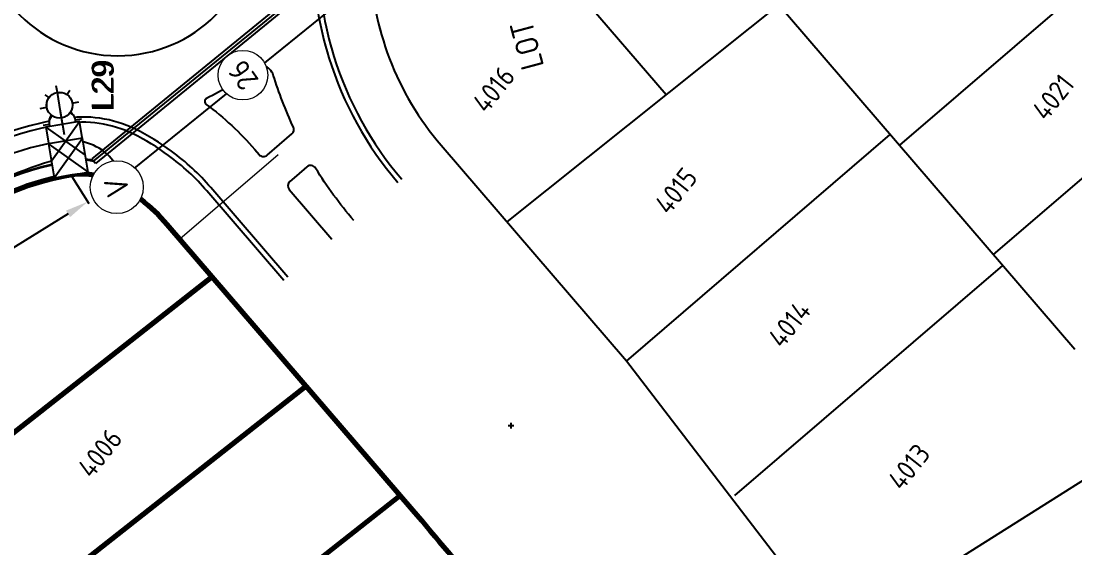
# Model space of a CAD drawing. Extents: x 294483 to 298733, y 6233899 to 6239242.
# Drawn here: x 296532.1 to 296623.5, y 6237020.1 to 6237065.8 of the extents above; entities that cross this region are included whole.
import ezdxf
from ezdxf.enums import TextEntityAlignment as Align

# ---------------------------------------------------------------- set-up
doc = ezdxf.new("R2010")
doc.units = 0
doc.header["$PDSIZE"] = -5
doc.linetypes.add('solid', pattern=[0])
for name, color, linetype in [('_User Duct ID', 3, 'Continuous'), ('_USER_SITEPLAN', 7, 'Continuous'), ('_User_SLCP', 6, 'Continuous'), ('Duct_SP_NEW', 2, 'Continuous'), ('Equip_SP_SL_NEW', 2, 'Continuous'), ('Mains_HV_NEW_U72', 2, 'Continuous'), ('Mains_SL_NEW_C57', 2, 'Continuous'), ('Notes', 7, 'Continuous'), ('Notes_SP_NEW', 2, 'Continuous'), ('SupportsOH_SP_TR_HV_LV_SL_EXT', 7, 'Continuous'), ('SupportsUG_SP_LV_SL_NEW', 2, 'Continuous'), ('Trench_SP_NEW', 2, 'Continuous')]:
    doc.layers.add(name, color=color, linetype=linetype)
doc.layers.add('Cadastre Land Parcels_SP_EXT', color=9, linetype='Continuous', lineweight=5)
doc.styles.add('CDD_AN-ISOCP', font='isocp.shx')
doc.styles.add('ieISOCP', font='isocp.shx')
doc.styles.add('POLE_LABEL', font='arial.ttf')
doc.styles.add('SL_LABEL', font='arial.ttf')
doc.styles.get("Standard").update_dxf_attribs({"font": 'isocp.shx'})
doc.styles.add('XR-NA50613004-000-LOT_LAYOUT$0$CDD_AN-ISOCP', font='isocp.shx')
doc.linetypes.add('Cable 5', pattern='A,10,-1,["o",Standard,S=2,R=0,X=-1,Y=-0.7],-1e-05,["o",Standard,S=2,R=0,X=-0.2,Y=-0.7],-1.2', length=12.20001)
doc.linetypes.add('Cable New UG', pattern='A,7,-0.25,["x",Standard,S=2,R=0,X=0.2,Y=-0.8],-2.1', length=9.35)
doc.linetypes.add('IE Trench HV', pattern='A,7,-0.2,["/",Standard,S=3,R=0,X=0.6,Y=-1.4],-2.5', length=9.7)
doc.dimstyles.get("Standard").update_dxf_attribs({"dimtxt": 0.18, "dimasz": 0.18, "dimexe": 0.18, "dimexo": 0.0625, "dimgap": 0.09, "dimtad": 0, "dimtih": 1, "dimtoh": 1, "dimdec": 4, "dimzin": 0, "dimdsep": 46, "dimtxsty": 'Standard', "dimcen": 0.09, "dimadec": 0, "dimazin": 0, "dimtfac": 1, "dimtdec": 4, "dimtofl": 0, "dimtmove": 0, "dimatfit": 3, "dimfxl": 1, "dimtolj": 1, "dimtzin": 0, "dimarcsym": 0})

# ---------------------------------------------------------------- blocks, each defined once
blk = doc.blocks.new('*U15')
blk.add_line((0, 0), (0, 0))
for tag, p, flags in [('Z', (0, 0), 1), ('OPERATED_BY', (0, -9.61), 9)]:
    blk.add_attdef(tag, p, '', height=0.2, dxfattribs=dict(flags=flags))
at = {"style": 'SL_LABEL', "flags": 9}
blk.add_attdef('STREET_CODE', text='', height=0.2, dxfattribs=at).set_placement((0, -0.2), align=Align.MIDDLE_LEFT)
for tag, height, flags, p in [('CONSTRUCTED_VOLTAGE', 0.2, 9, (0, -0.4)), ('CONTROL_TYPE', 0.2, 9, (0, -0.6)), ('LANTERN_PURPOSE', 0.2, 9, (0, -0.8)), ('LANTERN_TYPE', 0.2, 9, (0, -1)), ('NO_PHASES', 0.2, 9, (0, -1.2)), ('STATE', 0.2, 9, (0, -2)), ('OPERATING_VOLTAGE', 0.2, 9, (0, -1.4)), ('ORIENTATION', 0.2, 9, (0, -1.6)), ('OWNED_BY', 0.2, 9, (0, -1.8)), ('USAGE', 0.2, 9, (0, -2.2)), ('CEXIST', 0.2, 9, (0, -2.4)), ('LNUMBER', 2.5, 8, (1.2, -2.8)), ('CNEW', 0.2, 9, (0, -2.6)), ('CNUMBER', 0.2, 9, (0, -2.8)), ('CREMOVE', 0.2, 9, (0, -3)), ('CREPLACE', 0.2, 9, (0, -3.2)), ('LKINGHEIGHT', 0.2, 9, (0, -3.4)), ('LBRACKET', 0.2, 9, (0, -3.6)), ('LBRACKETVOCAB', 0.2, 9, (0, -3.8)), ('LCATEGORY', 0.2, 9, (0, -4)), ('LCHARGE1', 0.2, 9, (0, -4.2)), ('LCHARGE1PERCENT', 0.2, 9, (0, -4.4)), ('LCHARGE2', 0.2, 9, (0, -4.6)), ('LCHARGE2PERCENT', 0.2, 9, (0, -4.8)), ('LCHARGE3', 0.2, 9, (0, -5)), ('LCHARGE3PERCENT', 0.2, 9, (0, -5.2)), ('LEXIST', 0.2, 9, (0, -5.4)), ('LLAMP', 0.2, 9, (0, -5.6)), ('LLAMPVOCAB', 0.2, 9, (0, -5.8)), ('LMAST', 0.2, 9, (0, -6)), ('LMASTVOCAB', 0.2, 9, (0, -6.2)), ('LNEW', 0.2, 9, (0, -6.4)), ('LANTNUMBER', 0.2, 9, (0, -6.6)), ('LOUTREACH', 0.2, 9, (0, -7)), ('LOUTREACHVOCAB', 0.2, 9, (0, -7.2)), ('LRATECODE', 0.2, 9, (0, -7.4)), ('SUBURB', 0.2, 9, (0, -8.6)), ('LREMOVE', 0.2, 9, (0, -7.6)), ('LREPLACE', 0.2, 9, (0, -7.8)), ('LTYPE', 0.2, 9, (0, -8)), ('LTYPEVOCAB', 0.2, 9, (0, -8.2)), ('LEGEND', 0.2, 9, (0, -8.4)), ('STREETNAME', 0.2, 9, (0, -8.8)), ('LOCATION', 0.2, 9, (0, -9)), ('NOTES', 0.2, 9, (0, -9.2)), ('MAINTAINED_BY', 0.2, 9, (0, -9.86))]:
    blk.add_attdef(tag, text='', height=height, dxfattribs=dict(flags=flags)).set_placement(p, align=Align.MIDDLE_LEFT)
at = {"color": 82, "lineweight": 25, "true_color": 0x23df20}
blk.add_wipeout([(0, 5.72), (-0.43, 5.65), (-0.86, 5.45), (-1.18, 5.14), (-1.35, 4.86), (-1.5, 4.22), (-1.33, 3.53), (-1.06, 3.16), (-0.61, 2.85), (0, 2.72), (0.67, 2.87), (1.06, 3.16), (1.35, 3.57), (1.5, 4.22), (1.39, 4.77), (1.06, 5.28), (0.64, 5.58)], dxfattribs=at)
for p, q in [((0, 5.72), (0, 6.47)), ((-1.46, 5.68), (-1.06, 5.28)), ((1.46, 5.68), (1.06, 5.28)), ((-2.25, 4.22), (-1.5, 4.22)), ((1.5, 4.22), (2.25, 4.22)), ((-1.46, 2.76), (-1.06, 3.16)), ((0, 0), (0, 2.72)), ((1.46, 2.76), (1.06, 3.16))]:
    blk.add_line(p, q)
blk.add_circle((0, 4.22), 1.5)
blk = doc.blocks.new('COLUMN_NEW')
for tag, height, flags, p in [('ASSET_NUM', 2.5, 8, (2, 2)), ('Z', 0.2, 1, (1.5, -2.8)), ('LOCATION', 0.2, 9, (1.5, -2.2)), ('NOTES', 0.2, 9, (1.5, -2.4)), ('LABEL_ALIGNMENT', 0.2, 9, (1.5, -2.6))]:
    blk.add_attdef(tag, text='', height=height, dxfattribs=dict(flags=flags)).set_placement(p, align=Align.MIDDLE_LEFT)
blk.add_wipeout([(-1.485, -1.485), (1.485, -1.485), (1.485, 1.485), (-1.485, 1.485)])
at = {"lineweight": -3}
blk.add_lwpolyline([(-1.485, -1.485), (1.485, -1.485), (1.485, 1.485), (-1.485, 1.485)], close=True, dxfattribs=at)
at = {"style": 'POLE_LABEL', "flags": 9}
blk.add_attdef('STRUCTURE_PLANT_NUMBER', text='', height=0.2, dxfattribs=at).set_placement((1.5, 0.242), align=Align.MIDDLE_LEFT)
at = {"flags": 9}
for tag, p in [('STREET_CODE', (1.5, 0)), ('STATE', (1.5, -1)), ('COLUMN_TYPE', (1.5, -0.2)), ('OWNED_BY', (1.5, -0.4)), ('OPERATED_BY', (1.5, -0.6)), ('MAINTAINED_BY', (1.5, -0.8)), ('SUBURB', (1.5, -1.8)), ('USAGE', (1.5, -1.2)), ('LEGEND', (1.5, -1.4)), ('PARENT', (1.5, -1.6)), ('STREETNAME', (1.5, -2))]:
    blk.add_attdef(tag, text='', height=0.2, dxfattribs=at).set_placement(p, align=Align.MIDDLE_LEFT)
blk = doc.blocks.new('*U74')
blk.add_line((0, 0), (0, 0))
for tag, p, flags in [('Z', (0, 0), 1), ('OPERATED_BY', (0, -9.61), 9)]:
    blk.add_attdef(tag, p, '', height=0.2, dxfattribs=dict(flags=flags))
at = {"style": 'SL_LABEL', "flags": 9}
blk.add_attdef('STREET_CODE', text='', height=0.2, dxfattribs=at).set_placement((0, -0.2), align=Align.MIDDLE_LEFT)
for tag, height, flags, p in [('CONSTRUCTED_VOLTAGE', 0.2, 9, (0, -0.4)), ('CONTROL_TYPE', 0.2, 9, (0, -0.6)), ('LANTERN_PURPOSE', 0.2, 9, (0, -0.8)), ('LANTERN_TYPE', 0.2, 9, (0, -1)), ('NO_PHASES', 0.2, 9, (0, -1.2)), ('STATE', 0.2, 9, (0, -2)), ('OPERATING_VOLTAGE', 0.2, 9, (0, -1.4)), ('ORIENTATION', 0.2, 9, (0, -1.6)), ('OWNED_BY', 0.2, 9, (0, -1.8)), ('USAGE', 0.2, 9, (0, -2.2)), ('CEXIST', 0.2, 9, (0, -2.4)), ('LNUMBER', 2.5, 8, (1.2, -2.8)), ('CNEW', 0.2, 9, (0, -2.6)), ('CNUMBER', 0.2, 9, (0, -2.8)), ('CREMOVE', 0.2, 9, (0, -3)), ('CREPLACE', 0.2, 9, (0, -3.2)), ('LKINGHEIGHT', 0.2, 9, (0, -3.4)), ('LBRACKET', 0.2, 9, (0, -3.6)), ('LBRACKETVOCAB', 0.2, 9, (0, -3.8)), ('LCATEGORY', 0.2, 9, (0, -4)), ('LCHARGE1', 0.2, 9, (0, -4.2)), ('LCHARGE1PERCENT', 0.2, 9, (0, -4.4)), ('LCHARGE2', 0.2, 9, (0, -4.6)), ('LCHARGE2PERCENT', 0.2, 9, (0, -4.8)), ('LCHARGE3', 0.2, 9, (0, -5)), ('LCHARGE3PERCENT', 0.2, 9, (0, -5.2)), ('LEXIST', 0.2, 9, (0, -5.4)), ('LLAMP', 0.2, 9, (0, -5.6)), ('LLAMPVOCAB', 0.2, 9, (0, -5.8)), ('LMAST', 0.2, 9, (0, -6)), ('LMASTVOCAB', 0.2, 9, (0, -6.2)), ('LNEW', 0.2, 9, (0, -6.4)), ('LANTNUMBER', 0.2, 9, (0, -6.6)), ('LOUTREACH', 0.2, 9, (0, -7)), ('LOUTREACHVOCAB', 0.2, 9, (0, -7.2)), ('LRATECODE', 0.2, 9, (0, -7.4)), ('SUBURB', 0.2, 9, (0, -8.6)), ('LREMOVE', 0.2, 9, (0, -7.6)), ('LREPLACE', 0.2, 9, (0, -7.8)), ('LTYPE', 0.2, 9, (0, -8)), ('LTYPEVOCAB', 0.2, 9, (0, -8.2)), ('LEGEND', 0.2, 9, (0, -8.4)), ('STREETNAME', 0.2, 9, (0, -8.8)), ('LOCATION', 0.2, 9, (0, -9)), ('NOTES', 0.2, 9, (0, -9.2)), ('MAINTAINED_BY', 0.2, 9, (0, -9.86))]:
    blk.add_attdef(tag, text='', height=height, dxfattribs=dict(flags=flags)).set_placement(p, align=Align.MIDDLE_LEFT)
at = {"color": 82, "lineweight": 25, "true_color": 0x23df20}
blk.add_wipeout([(0, 5.72), (-0.43, 5.65), (-0.86, 5.45), (-1.18, 5.14), (-1.35, 4.86), (-1.5, 4.22), (-1.33, 3.53), (-1.06, 3.16), (-0.61, 2.85), (0, 2.72), (0.67, 2.87), (1.06, 3.16), (1.35, 3.57), (1.5, 4.22), (1.39, 4.77), (1.06, 5.28), (0.64, 5.58)], dxfattribs=at)
for p, q in [((0, 5.72), (0, 6.47)), ((-1.46, 5.68), (-1.06, 5.28)), ((1.46, 5.68), (1.06, 5.28)), ((-2.25, 4.22), (-1.5, 4.22)), ((1.5, 4.22), (2.25, 4.22)), ((-1.46, 2.76), (-1.06, 3.16)), ((0, 0), (0, 2.72)), ((1.46, 2.76), (1.06, 3.16))]:
    blk.add_line(p, q)
blk.add_circle((0, 4.22), 1.5)
blk = doc.blocks.new('DUCT_INDICATOR')
at = {"color": 7, "lineweight": 9}
blk.add_attdef('CODE', text='', height=1.8, dxfattribs=at).set_placement((-4.4, 4.91), align=Align.MIDDLE_CENTER)
at = {"color": 7, "linetype": 'Continuous'}
blk.add_wipeout([(0, 2.87), (-0.98, 2.7), (-1.6, 2.39), (-2.18, 1.88), (-2.67, 1.06), (-2.87, 0), (-2.74, -0.87), (-2.4, -1.58), (-1.97, -2.09), (-1.13, -2.64), (-0.48, -2.83), (0.75, -2.78), (1.67, -2.34), (2.39, -1.59), (2.69, -1), (2.84, -0.42), (2.87, 0), (2.82, 0.56), (2.68, 1.05), (2.49, 1.44), (2.19, 1.86), (1.81, 2.23), (1.32, 2.55), (0.85, 2.75)], dxfattribs=at)
at = {"color": 7, "lineweight": 18}
blk.add_circle((0, 0), 2.87, dxfattribs=at)
at = {"color": 7, "lineweight": 9, "flags": 1}
blk.add_attdef('Z', (0, 0), '', height=0.2, dxfattribs=at)
blk = doc.blocks.new('*D236')
at = {"layer": 'Defpoints', "color": 0, "lineweight": 0, "transparency": 16777216}
for p in [(296536.456, 6237052.35), (296537.854, 6237050.092), (296513.668, 6237038.244)]:
    blk.add_point(p, dxfattribs=at)
at = {"layer": 'Notes', "color": 0, "lineweight": -2, "transparency": 16777216}
for p, q in [((296536.489, 6237052.297), (296537.948, 6237049.939)), ((296536.153, 6237049.039), (296528.199, 6237044.116)), ((296516.766, 6237037.038), (296524.72, 6237041.962)), ((296513.701, 6237038.191), (296515.16, 6237035.833))]:
    blk.add_line(p, q, dxfattribs=at)
at = {"layer": 'Notes', "color": 0, "lineweight": 0, "transparency": 16777216}
for points in [[(296535.978, 6237049.323), (296536.328, 6237048.756), (296537.854, 6237050.092)], [(296516.591, 6237037.322), (296516.941, 6237036.755), (296515.065, 6237035.986)]]:
    blk.add_solid(points, dxfattribs=at)
at = {"layer": 'Notes', "color": 0, "transparency": 16777216, "insert": (296526.459, 6237043.039), "char_height": 1.5, "attachment_point": 5, "rotation": 31.75798}
blk.add_mtext('\\A1;27m', dxfattribs=at)
blk = doc.blocks.new('POINT_CROSS')
at = {"color": 0, "linetype": 'solid'}
for p, q in [((-0.25, 0), (0.25, 0)), ((0, -0.25), (0, 0.25))]:
    blk.add_line(p, q, dxfattribs=at)
at = {"color": 7, "flags": 1}
for tag, p, height in [('POINT_NUMBER', (1.2, -0.5), 1.25), ('POINT_CODE', (1.2, -2), 1.5), ('POINT_HEIGHT', (1.2, -3.5), 1.5), ('POINT_NOTE', (1.2, -5), 1.5)]:
    blk.add_attdef(tag, p, '', height=height, dxfattribs=at)
blk = doc.blocks.new('A$C6F2C62F7')
at = {"layer": 'Notes', "lineweight": 9}
blk.add_line((296545.842, 6237046.862), (296554.374, 6237054.195), dxfattribs=at)
at = {"layer": 'Notes', "lineweight": 70}
for p, q in [((296548.659, 6237043.584), (296544.766, 6237048.114)), ((296525.052, 6237025.023), (296548.659, 6237043.584)), ((296566.057, 6237023.341), (296548.659, 6237043.584)), ((296533.208, 6237015.534), (296556.814, 6237034.095)), ((296541.363, 6237006.045), (296564.97, 6237024.606))]:
    blk.add_line(p, q, dxfattribs=at)
for centre, radius, start, end in [((296540.672, 6237027.263), 25.5, 99.40289, 128.63861), ((296537.405, 6237046.994), 5.5, 63.93535, 99.40289), ((296533.011, 6237038.011), 15.5, 40.6772, 63.93535), ((296347.07, 6236835.135), 288.75, 38.77465, 40.67722)]:
    blk.add_arc(centre, radius, start, end, dxfattribs=at)
at = {"layer": 'Notes'}
for p in [(296545.842, 6237046.862), (296574.589, 6237030.674)]:
    blk.add_point(p, dxfattribs=at)
for p in [(296545.842, 6237046.862), (296574.589, 6237030.674)]:
    blk.add_blockref('POINT_CROSS', p, dxfattribs=at)

msp = doc.modelspace()

# ---------------------------------------------------------------- linework, layer by layer
at = {"layer": 'Cadastre Land Parcels_SP_EXT'}
msp.add_line((296544.76407, 6237048.11452), (296551.46156, 6237040.32171), dxfattribs=at)
at = {"layer": 'Mains_HV_NEW_U72', "color": 10, "linetype": 'Cable New UG', "ltscale": 0.75, "flags": 128}
msp.add_lwpolyline([(296438.14623, 6236821.03112), (296438.14623, 6236821.03112), (296427.83879, 6236794.56024), (296427.83879, 6236794.56024), (296407.77228, 6236795.18704), (296403.81296, 6236803.76998, -0.05031578), (296437.98943, 6236863.26379), (296425.69102, 6236871.15594), (296424.1553, 6236880.37949), (296384.11052, 6236908.83828), (296377.87732, 6236908.03257), (296391.82564, 6236926.75584), (296391.83243, 6236930.22764), (296467.05043, 6237003.85133), (296525.69234, 6237049.39121, -0.07848143), (296534.71668, 6237053.64081, -0.09539802), (296538.37598, 6237053.62302), (296568.04955, 6237077.78022), (296543.40511, 6237109.21311), (296518.00278, 6237086.834), (296506.17473, 6237098.32044)], format="xyb", dxfattribs=at)
at = {"layer": 'Mains_SL_NEW_C57', "color": 2, "linetype": 'Cable 5', "ltscale": 0.5, "elevation": 12, "flags": 128}
for points in [[(296560.81324, 6237076.48071), (296561.49421, 6237068.89207), (296541.096, 6237052.3838), (296539.90903, 6237053.85047, 0.24763847), (296535.93595, 6237055.35156)], [(296535.94361, 6237055.34668, 0.14019893), (296524.71105, 6237050.59213), (296511.78051, 6237040.63098), (296472.73349, 6237009.41692), (296433.89012, 6236977.01928), (296390.69238, 6236931.17922), (296392.39764, 6236918.69046)]]:
    msp.add_lwpolyline(points, format="xyb", dxfattribs=at)
at = {"layer": 'Notes'}
for p, q in [((296623.50325, 6237037.276), (296578.24028, 6237089.94139)), ((296574.24151, 6237048.3374), (296621.2544, 6237085.91923)), ((296588.03665, 6237059.36515), (296568.49444, 6237082.10334)), ((296631.03136, 6237074.54333), (296608.27955, 6237054.98942)), ((296639.17882, 6237065.06341), (296616.42701, 6237045.5095)), ((296584.5979, 6237036.27452), (296607.46978, 6237055.93162)), ((296568.52558, 6237054.98813), (296584.60422, 6237036.27995)), ((296544.76407, 6237048.11452), (296551.46156, 6237040.32171)), ((296566.05661, 6237023.34092), (296544.76583, 6237048.11367)), ((296594.01275, 6237024.59716), (296617.24191, 6237044.56133)), ((296525.05242, 6237025.02327), (296548.65865, 6237043.5842)), ((296533.20765, 6237015.53431), (296556.81432, 6237034.09473)), ((296602.85406, 6237012.47977), (296628.82316, 6237028.82249)), ((296541.36288, 6237006.04534), (296564.96955, 6237024.60576))]:
    msp.add_line(p, q, dxfattribs=at)
at = {"layer": 'Notes', "color": 254, "true_color": 0xd1d1d1}
for p, q in [((296555.2156, 6237043.5481), (296548.53389, 6237051.32256)), ((296554.87433, 6237043.2548), (296548.19244, 6237051.02945)), ((296554.87433, 6237043.2548), (296548.19244, 6237051.02945))]:
    msp.add_line(p, q, dxfattribs=at)
for points in [[(296528.46927, 6237074.76211, 1), (296552.46927, 6237074.76211, 1), (296528.46927, 6237074.76211)], [(296566.34229, 6237086.76669, 0.15226062), (296557.86092, 6237074.21454, 0.0781886), (296557.42061, 6237070.9961, 0.07040426), (296558.78572, 6237062.57306, 0.06981465)], [(296566.62328, 6237086.41519, 0.15226062), (296558.29187, 6237074.08499, 0.0781886), (296557.87052, 6237071.00514, 0.07040426), (296559.21546, 6237062.70658, 0.06979882)], [(296558.78572, 6237062.57306, 0.10253268), (296564.77137, 6237051.76075)], [(296559.21546, 6237062.70658, 0.10253268), (296565.11265, 6237052.05406)], [(296552.3518, 6237054.62814), (296552.73405, 6237054.18243, 0.41452059), (296553.43949, 6237054.12873), (296555.58344, 6237055.97134, 0.33653036), (296555.71042, 6237056.56245, -0.034115), (296553.96314, 6237061.07466, 0.54331504), (296552.0248, 6237061.61979, -0.06633621), (296548.18002, 6237059.0524, 0.56276021), (296548.13426, 6237058.54156, -0.05653059), (296552.34802, 6237054.63249)], [(296545.13886, 6237054.47584, 0.04499408), (296541.99797, 6237056.38014, 0.15605346), (296535.6973, 6237057.3034, 0.12826162), (296521.6589, 6237051.04701)], [(296544.87194, 6237054.11355, 0.04499408), (296541.80017, 6237055.97595, 0.15605346), (296535.77082, 6237056.85945, 0.12826162), (296521.93988, 6237050.69551)], [(296548.19244, 6237051.02945, 0.05683061), (296544.87194, 6237054.11354, 0.05653059)], [(296548.53389, 6237051.32256, 0.05682729), (296545.13886, 6237054.47584, 0.05653059)]]:
    msp.add_lwpolyline(points, format="xyb", dxfattribs=at)
at = {"layer": 'Notes', "flags": 128}
msp.add_lwpolyline([(296569.43311, 6237082.90025, 0.15226062), (296562.60135, 6237072.78948, 0.0781886), (296562.36961, 6237071.09556, 0.17419441), (296568.52542, 6237054.98715, 0.17419441)], format="xyb", dxfattribs=at)
msp.add_lwpolyline([(296569.43311, 6237082.90025, 0.15226062), (296562.60135, 6237072.78948, 0.0781886), (296562.36961, 6237071.09556, 0.17419441), (296568.52542, 6237054.98715, 0.17419441)], format="xyb", dxfattribs=at)
at = {"layer": 'Notes', "color": 254, "true_color": 0xd1d1d1, "flags": 128}
for points in [[(296560.94148, 6237048.46918, -0.0396444), (296557.6269, 6237053.0085, 0.46143545), (296556.87512, 6237053.12574), (296555.96412, 6237052.34278)], [(296555.96412, 6237052.34278), (296555.3917, 6237051.85082, 0.41390661), (296555.33806, 6237051.14612), (296559.03736, 6237046.83269)]]:
    msp.add_lwpolyline(points, format="xyb", dxfattribs=at)
at = {"layer": 'Notes'}
msp.add_lwpolyline([(296544.76409, 6237048.11452, 0.10178363), (296539.82215, 6237051.93399, 0.15605346), (296536.50601, 6237052.41991, 0.12826162), (296524.74972, 6237047.18056, 0.12826162)], format="xyb", dxfattribs=at)
at = {"layer": 'Notes', "flags": 128}
msp.add_lwpolyline([(296584.60422, 6237036.27995), (296602.85406, 6237012.47977)], dxfattribs=at)
at = {"layer": 'Notes'}
for centre, radius, start, end in [((296587.86463, 6237071.60894), 25.5, 181.1513794, 220.6771945), ((296533.01073, 6237038.01082), 15.5, 40.6771983, 63.9353456), ((296347.07048, 6236835.13455), 288.75, 38.7746539, 40.6772222)]:
    msp.add_arc(centre, radius, start, end, dxfattribs=at)
at = {"layer": 'Trench_SP_NEW', "color": 10, "linetype": 'IE Trench HV', "lineweight": 35, "ltscale": 0.35}
msp.add_lwpolyline([(296538.37598, 6237053.62302, 0.15605346), (296536.30996, 6237053.60379, 0.12826162), (296524.00043, 6237048.11788)], format="xyb", dxfattribs=at)

# ---------------------------------------------------------------- block references
at = {"layer": 'Notes', "color": 7, "lineweight": 0}
msp.add_blockref('A$C6F2C62F7', (0, 0), dxfattribs=at)

# ---------------------------------------------------------------- texts
at = {"layer": 'Notes', "linetype": 'Continuous', "lineweight": 25, "style": 'ieISOCP'}
msp.add_text('LOT 7', height=2, rotation=105, dxfattribs=at).set_placement((296577.46986, 6237061.87476))
at = {"layer": 'Notes'}
for s, style, p in [('4016', 'CDD_AN-ISOCP', (296572.46498, 6237057.65821)), ('4016', 'XR-NA50613004-000-LOT_LAYOUT$0$CDD_AN-ISOCP', (296572.46498, 6237057.65821)), ('4021', 'CDD_AN-ISOCP', (296621.02212, 6237057.00259)), ('4021', 'XR-NA50613004-000-LOT_LAYOUT$0$CDD_AN-ISOCP', (296621.02212, 6237057.00259)), ('4015', 'CDD_AN-ISOCP', (296588.2815, 6237048.85599)), ('4015', 'XR-NA50613004-000-LOT_LAYOUT$0$CDD_AN-ISOCP', (296588.2815, 6237048.85599)), ('4014', 'CDD_AN-ISOCP', (296598.11961, 6237037.2766)), ('4014', 'XR-NA50613004-000-LOT_LAYOUT$0$CDD_AN-ISOCP', (296598.11961, 6237037.2766)), ('4006', 'CDD_AN-ISOCP', (296538.21167, 6237025.98883)), ('4006', 'XR-NA50613004-000-LOT_LAYOUT$0$CDD_AN-ISOCP', (296538.21167, 6237025.98883)), ('4013', 'CDD_AN-ISOCP', (296608.5072, 6237024.92407)), ('4013', 'XR-NA50613004-000-LOT_LAYOUT$0$CDD_AN-ISOCP', (296608.5072, 6237024.92407))]:
    msp.add_text(s, height=1.75, rotation=51.6841667, dxfattribs=dict(at, style=style)).set_placement(p)

# ---------------------------------------------------------------- next in the draw order: block references
at = {"layer": 'Equip_SP_SL_NEW', "linetype": 'Continuous'}
ref = msp.add_blockref('*U15', (296536.1814, 6237053.88699, 24), dxfattribs=dict(at, xscale=0.7500000000000002, yscale=0.7500000000000002, zscale=0.7500000000000002, rotation=9.513776157043631))
ref.add_attrib('ASSET_NUM', 'L29', dxfattribs={"layer": 'SupportsOH_SP_TR_HV_LV_SL_EXT', "height": 1.875, "rotation": 90, "style": 'SL_LABEL'}).set_placement((296539.14666, 6237058.07149, 24), align=Align.MIDDLE_LEFT)

# ---------------------------------------------------------------- next in the draw order: linework, layer by layer
at = {"layer": 'Duct_SP_NEW'}
for p in [(296538.21149, 6237053.82437), (296538.54047, 6237053.42167)]:
    msp.add_line(p, (296538.37598, 6237053.62302), dxfattribs=at)

# ---------------------------------------------------------------- next in the draw order: block references
at = {"layer": '_User_SLCP', "color": 0, "lineweight": 15}
ref = msp.add_blockref('*U74', (296535.93576, 6237055.35109, 24), dxfattribs=dict(at, xscale=0.7500000000000002, yscale=0.7500000000000002, zscale=0.7500000000000002, rotation=9.513776157043631))
ref.add_attrib('ASSET_NUM', 'L29', dxfattribs={"layer": 'SupportsOH_SP_TR_HV_LV_SL_EXT', "height": 1.875, "rotation": 90, "style": 'SL_LABEL'}).set_placement((296539.17831, 6237057.92577, 24), align=Align.MIDDLE_LEFT)

# ---------------------------------------------------------------- next in the draw order: linework, layer by layer
at = {"layer": 'Duct_SP_NEW'}
for p, q in [((296561.48948, 6237072.84133), (296538.21149, 6237053.82437)), ((296561.81847, 6237072.43863), (296538.54047, 6237053.42167))]:
    msp.add_line(p, q, dxfattribs=at)

# ---------------------------------------------------------------- next in the draw order: block references
at = {"layer": '_User_SLCP', "color": 0, "lineweight": 15, "rotation": 9.51377615704367}
msp.add_blockref('COLUMN_NEW', (296535.93576, 6237055.35109, 24), dxfattribs=at)

# ---------------------------------------------------------------- next in the draw order: linework, layer by layer
at = {"layer": '_User_SLCP', "color": 7, "ltscale": 0.5, "flags": 128}
msp.add_lwpolyline([(296535.59862, 6237057.36139), (296535.22673, 6237059.58044)], dxfattribs=at)

# ---------------------------------------------------------------- next in the draw order: block references
at = {"layer": 'Notes_SP_NEW', "color": 7, "lineweight": 15, "ltscale": 0.5}
ref = msp.add_blockref('DUCT_INDICATOR', (296551.3266, 6237061.07418, 12), dxfattribs=dict(at, xscale=0.7499999999999999, yscale=0.7499999999999999, rotation=125.4457753592391))
ref.add_attrib('CODE', '26', dxfattribs={"color": 7, "height": 1.875, "rotation": 125.4457754, "style": 'ieISOCP'}).set_placement((296551.3266, 6237061.07418, 12), align=Align.MIDDLE_CENTER)
at = {"layer": 'SupportsUG_SP_LV_SL_NEW', "rotation": 9.513776157043669}
msp.add_blockref('COLUMN_NEW', (296536.1814, 6237053.88699, 24), dxfattribs=at)

# ---------------------------------------------------------------- next in the draw order: linework, layer by layer
at = {"layer": '_USER_SITEPLAN', "color": 7, "ltscale": 0.5, "flags": 128}
for points, elevation in [([(296535.844, 6237055.89724), (296535.47211, 6237058.1163)], 12), ([(296534.47248, 6237055.09791), (296537.89135, 6237052.66829)], 24), ([(296534.96227, 6237052.17696), (296537.40027, 6237055.59697)], 24)]:
    msp.add_lwpolyline(points, dxfattribs=dict(at, elevation=elevation))
at = {"layer": '_User_SLCP', "color": 7, "ltscale": 0.5, "elevation": 12, "flags": 128}
for points in [[(296534.71689, 6237053.64111), (296537.15489, 6237057.06111)], [(296534.22711, 6237056.56206), (296537.64597, 6237054.13243)]]:
    msp.add_lwpolyline(points, dxfattribs=at)
at = {"layer": 'Notes'}
msp.add_lwpolyline([(296544.76409, 6237048.11452, 0.10178363), (296539.82215, 6237051.93399, 0.15605346), (296536.50601, 6237052.41991, 0.12826162), (296524.74972, 6237047.18056, 0.12826162)], format="xyb", dxfattribs=at)
for centre, radius, start, end in [((296540.67209, 6237027.26253), 25.5, 99.4028913, 128.638612), ((296537.40458, 6237046.99381), 5.5, 63.9353456, 99.4028913)]:
    msp.add_arc(centre, radius, start, end, dxfattribs=at)

# ---------------------------------------------------------------- next in the draw order: dimensions: what is measured, and where the dimension line sits
dim = msp.add_aligned_dim(p1=(296513.66771, 6237038.24381), p2=(296536.45587, 6237052.34994), distance=-2.65557, text='27m', dimstyle='Standard', override={"dimtxt": 1.5, "dimasz": 2, "dimgap": 0.5, "dimtih": 0}, dxfattribs=at)
dim.commit()
dim.dimension.update_dxf_attribs({"geometry": '*D236', "text_midpoint": (296526.4595, 6237043.0389)})

# ---------------------------------------------------------------- next in the draw order: block references
at = {"layer": '_User Duct ID'}
ref = msp.add_blockref('DUCT_INDICATOR', (296540.3803, 6237051.36), dxfattribs=dict(at, xscale=0.8, yscale=0.8, zscale=0.8, rotation=103.8615259150568))
ref.add_attrib('CODE', 'V', dxfattribs={"layer": '0', "height": 2, "rotation": 103.8615259}).set_placement((296540.3803, 6237051.36), align=Align.MIDDLE_CENTER)

doc.saveas('drawing.dxf')
